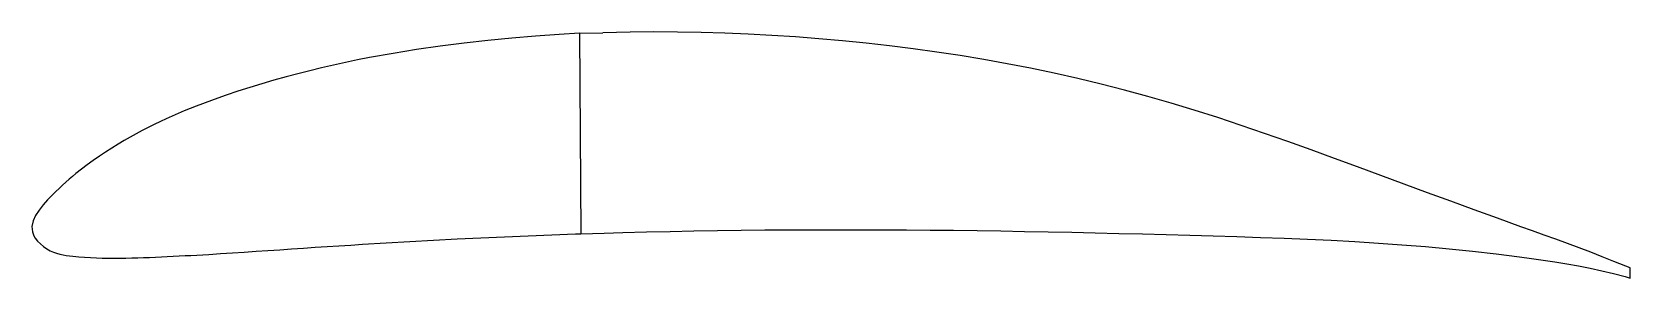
# Model space of a CAD drawing. Header units: millimetres. Extents: x -117 to 225, y -88 to -36.
import ezdxf

# ---------------------------------------------------------------- set-up
doc = ezdxf.new("R2010")
doc.units = ezdxf.units.MM
doc.layers.add('7', color=7, linetype='Continuous')

msp = doc.modelspace()

# ---------------------------------------------------------------- linework, layer by layer
for p, q in [((0, -36.05), (5, -35.99)), ((0, -36.05), (0.3, -79)), ((-116.82, -79.26), (-116.73, -79.42)), ((0.3, -79), (5.29, -78.86))]:
    msp.add_line(p, q)
at = {"layer": '7', "color": 7, "linetype": 'Continuous'}
for points in [[(0, -36.05), (-4.34, -36.36), (-9.39, -36.75), (-14.5, -37.15), (-19.61, -37.63), (-24.7, -38.19), (-29.78, -38.84), (-34.85, -39.57), (-39.9, -40.4), (-44.94, -41.32), (-47.51, -41.82), (-50.07, -42.36), (-52.63, -42.92), (-55.17, -43.51), (-57.72, -44.12), (-60.25, -44.76), (-62.78, -45.43), (-65.37, -46.15), (-67.95, -46.89), (-70.53, -47.68), (-73.08, -48.49), (-75.63, -49.35), (-78.17, -50.24), (-80.69, -51.18), (-81.99, -51.68), (-83.28, -52.2), (-84.57, -52.73), (-85.86, -53.27), (-87.14, -53.82), (-88.41, -54.4), (-89.67, -54.98), (-90.98, -55.61), (-92.29, -56.27), (-93.59, -56.93), (-94.88, -57.63), (-96.15, -58.33), (-97.43, -59.07), (-98.69, -59.82), (-100.05, -60.66), (-101.4, -61.52), (-102.73, -62.41), (-104.03, -63.31), (-105.31, -64.24), (-106.56, -65.18), (-107.77, -66.14), (-108.49, -66.74), (-109.21, -67.34), (-109.91, -67.97), (-110.62, -68.61), (-111.34, -69.28), (-112.06, -69.98), (-112.8, -70.71), (-113.8, -71.74), (-114.77, -72.82), (-115.65, -73.94), (-116.38, -75.09), (-116.91, -76.25), (-117.16, -77.41), (-117.07, -78.56), (-116.82, -79.26)], [(224.79, -86.31), (223.86, -85.91), (221.36, -84.9), (218.85, -83.9), (216.37, -82.94), (213.89, -82), (211.4, -81.08), (208.9, -80.17), (206.4, -79.27), (203.9, -78.38), (201.4, -77.48), (196.4, -75.68), (191.41, -73.87), (186.42, -72.04), (181.44, -70.21), (176.45, -68.38), (171.47, -66.54), (166.48, -64.7), (161.52, -62.88), (156.56, -61.07), (151.58, -59.28), (146.6, -57.53), (141.6, -55.82), (136.59, -54.16), (131.55, -52.56), (126.6, -51.07), (121.63, -49.64), (116.64, -48.28), (111.63, -47), (106.6, -45.79), (101.56, -44.65), (96.5, -43.59), (91.5, -42.62), (86.5, -41.72), (81.48, -40.89), (76.45, -40.13), (71.42, -39.43), (66.37, -38.8), (61.31, -38.23), (56.28, -37.72), (51.25, -37.27), (46.21, -36.88), (41.17, -36.55), (36.12, -36.28), (31.07, -36.07), (26.02, -35.93), (20.95, -35.85), (15.89, -35.83), (10.83, -35.88), (5, -35.99)], [(5.29, -78.86), (9.28, -78.73), (14.34, -78.6), (19.4, -78.48), (24.46, -78.39), (29.52, -78.3), (34.57, -78.24), (39.63, -78.19), (44.68, -78.15), (49.74, -78.13), (54.79, -78.12), (59.85, -78.12), (64.9, -78.14), (69.96, -78.17), (75.01, -78.21), (80.06, -78.26), (85.11, -78.32), (90.16, -78.39), (95.22, -78.48), (100.27, -78.58), (105.32, -78.68), (110.37, -78.79), (115.42, -78.92), (120.47, -79.04), (125.52, -79.18), (130.57, -79.31), (135.62, -79.45), (140.67, -79.6), (145.72, -79.76), (150.76, -79.95), (155.81, -80.15), (160.85, -80.39), (165.9, -80.66), (170.95, -80.98), (175.99, -81.34), (181.03, -81.75), (186.07, -82.21), (191.11, -82.72), (196.13, -83.29), (201.16, -83.92), (203.69, -84.26), (206.21, -84.62), (208.73, -85.01), (211.25, -85.42), (213.75, -85.88), (216.25, -86.37), (218.74, -86.92), (221.27, -87.52), (223.78, -88.17), (224.79, -88.46), (224.79, -86.31)], [(-116.73, -79.42), (-116.44, -79.93), (-115.95, -80.58), (-115.36, -81.18), (-114.7, -81.73), (-113.98, -82.21), (-113.24, -82.63), (-112.57, -82.92), (-111.89, -83.17), (-111.2, -83.36), (-110.51, -83.51), (-109.82, -83.63), (-109.12, -83.72), (-108.42, -83.8), (-107.16, -83.93), (-105.91, -84.03), (-104.65, -84.1), (-103.38, -84.16), (-102.12, -84.2), (-100.85, -84.23), (-99.59, -84.24), (-98.32, -84.23), (-97.06, -84.21), (-95.79, -84.18), (-94.53, -84.14), (-93.26, -84.09), (-92, -84.04), (-90.73, -83.98), (-89.47, -83.93), (-88.2, -83.87), (-86.94, -83.81), (-85.67, -83.74), (-84.4, -83.68), (-83.14, -83.61), (-81.87, -83.54), (-79.34, -83.4), (-76.8, -83.24), (-74.27, -83.08), (-71.74, -82.91), (-69.21, -82.74), (-66.67, -82.57), (-64.14, -82.4), (-61.61, -82.22), (-59.07, -82.05), (-56.54, -81.89), (-54.01, -81.72), (-51.48, -81.56), (-48.94, -81.4), (-46.41, -81.24), (-41.34, -80.94), (-36.28, -80.64), (-31.22, -80.37), (-26.16, -80.11), (-21.09, -79.86), (-16.03, -79.63), (-10.96, -79.42), (-5.9, -79.22), (-0.84, -79.04), (0.3, -79)]]:
    msp.add_lwpolyline(points, dxfattribs=at)

doc.saveas('drawing.dxf')
